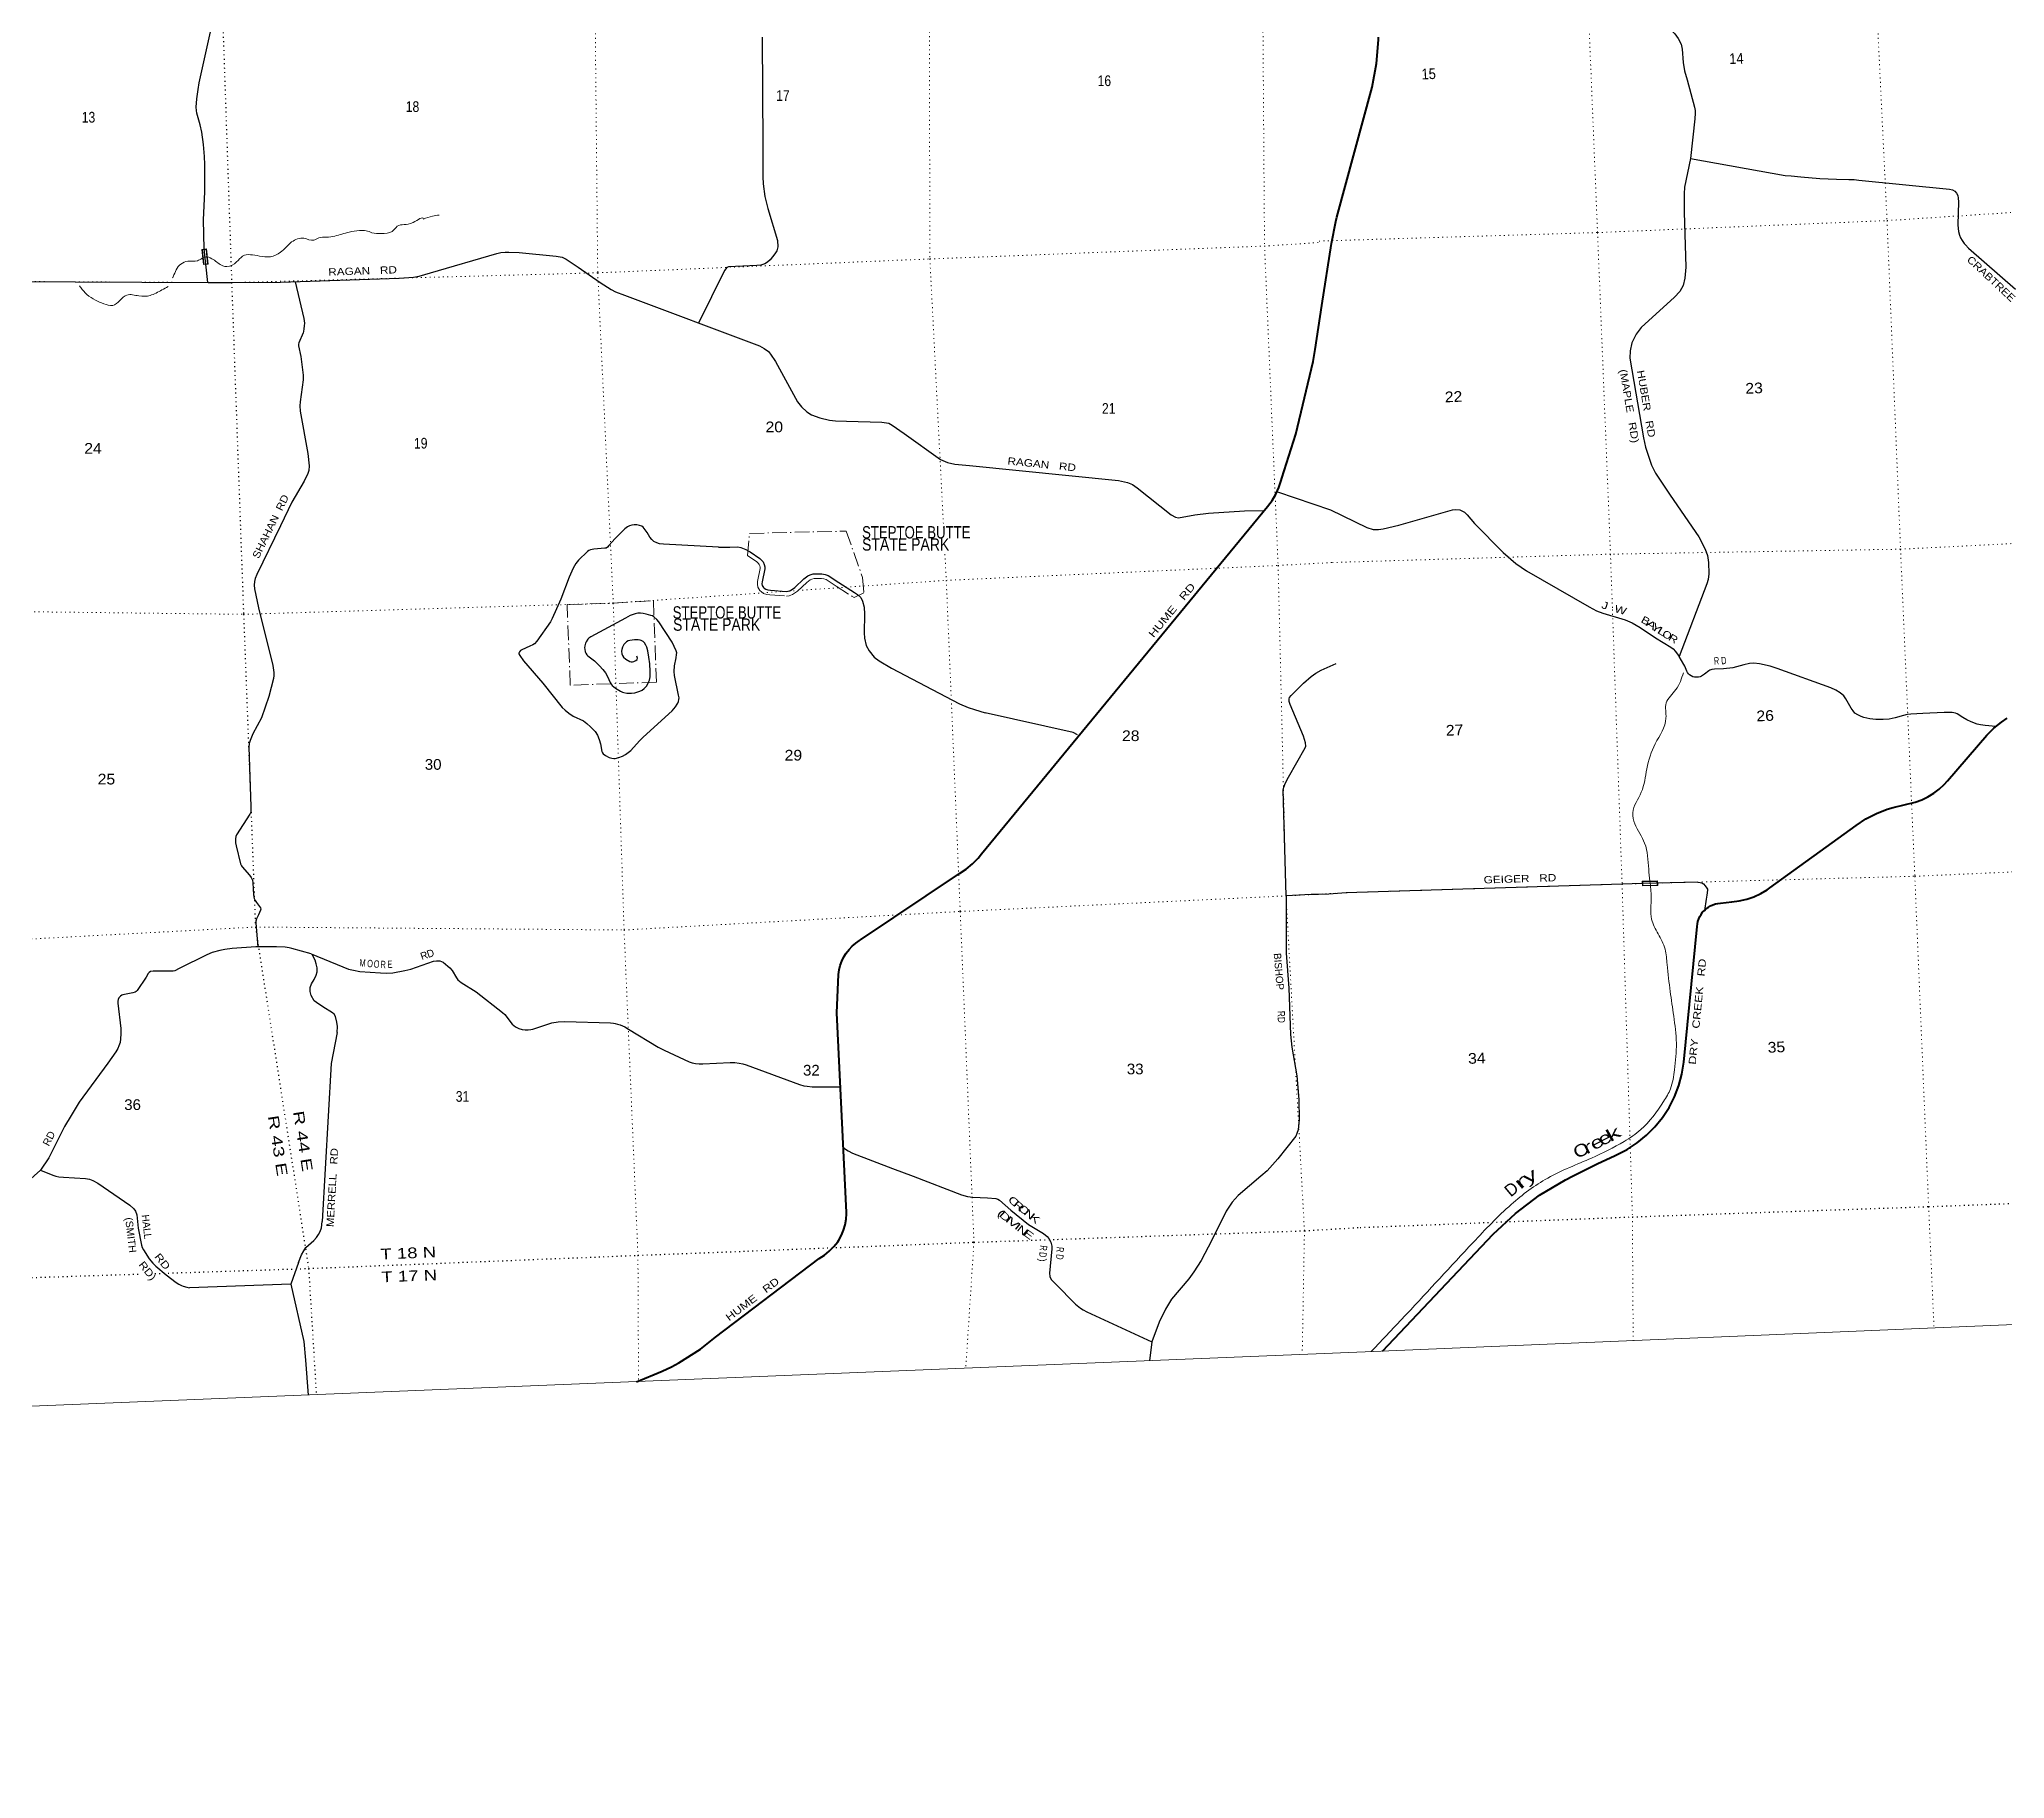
# Model space of a CAD drawing. Header units: feet. Extents: x 745759 to 1002271, y -170898 to 32007.
# Drawn here: x 917986 to 950127, y -170898 to -142451 of the extents above; entities that cross this region are included whole.
import ezdxf
from ezdxf.enums import TextEntityAlignment as Align

# ---------------------------------------------------------------- set-up
doc = ezdxf.new("R2010")
doc.units = ezdxf.units.FT
doc.header["$LTSCALE"] = 48
doc.linetypes.add('DOT_DASHED', pattern=[7.7, 5, -1.2, 0.3, -1.2])
doc.linetypes.add('DOTTED', pattern=[1.5, 0.3, -1.2])
for name, color, linetype, lineweight in [('26', 7, 'Continuous', 40), ('29', 7, 'Continuous', 25), ('31', 7, 'Continuous', 13), ('39', 7, 'Continuous', 13), ('4', 7, 'Continuous', 13), ('44', 7, 'DOT_DASHED', 13), ('6', 7, 'DOTTED', 25), ('7', 7, 'DOTTED', 13)]:
    doc.layers.add(name, color=color, linetype=linetype, lineweight=lineweight)
for name, color, linetype in [('27', 7, 'Continuous'), ('30', 7, 'Continuous'), ('41', 7, 'Continuous')]:
    doc.layers.add(name, color=color, linetype=linetype)

msp = doc.modelspace()

# ---------------------------------------------------------------- linework, layer by layer
at = {"layer": '26'}
for points in [[(938962.15, -146805.54), (939119.02, -145788.25), (939188.94, -145433.14), (939207.69, -145361.92), (939785.01, -143231.68), (939856.26, -142847.24), (939886.93, -142457.46), (939887.76, -142417.84)], [(927753.36, -164406.49), (928170.45, -164233.69), (928322.11, -164163.8), (928446.06, -164098.03), (928796.37, -163871.11), (929043.71, -163677.66), (930738.27, -162390.49), (930824.91, -162334.1), (930905.18, -162268.97), (930978.21, -162195.8), (931043.18, -162115.39), (931061.98, -162088.54), (931104.51, -162008.79), (931138.46, -161925.04), (931163.48, -161838.19), (931179.28, -161749.2), (931185.69, -161659.05), (931185.81, -161635.76), (931030.88, -158374.38), (931056.55, -157746.33), (931066.51, -157671.61), (931084.23, -157598.34), (931109.52, -157527.33), (931142.08, -157459.35), (931181.57, -157395.14), (931227.56, -157335.42), (931279.54, -157280.83), (931336.94, -157231.97), (931399.14, -157189.38), (931413.39, -157180.9), (933033.85, -156094.42), (933143.76, -156021.79), (933245.48, -155938.08), (933337.89, -155844.19), (933395.11, -155774.76), (938072.66, -150089.8), (938144.77, -149993.7), (938206.43, -149890.6), (938256.98, -149781.61), (938295.87, -149667.94), (938306.87, -149626.31), (938536.24, -148907), (938817.87, -147720.28), (938852.19, -147522.79), (938962.15, -146805.54)], [(939952.15, -163903.08), (941762.34, -161991.07), (942125.33, -161653.89), (942521.58, -161356.5), (942946.74, -161102.17), (943059.47, -161044.43), (943464.25, -160840.01), (943757.43, -160703.19), (943777.29, -160694.49), (943951.94, -160605.6), (944116.34, -160498.94), (944268.69, -160375.68), (944407.33, -160237.18), (944530.72, -160084.93), (944637.53, -159920.63), (944726.57, -159746.06), (944796.88, -159563.14), (944847.69, -159373.87), (944878.43, -159180.33), (945097.88, -156960.08), (945102.25, -156918.18), (945110.98, -156876.96), (945123.97, -156836.89), (945141.08, -156798.39), (945162.11, -156761.89), (945186.85, -156727.79), (945215.02, -156696.46), (945246.3, -156668.25), (945280.37, -156643.46), (945316.83, -156622.37), (945355.31, -156605.21), (945395.36, -156592.16), (945436.56, -156583.37), (945478.46, -156578.93), (945480.39, -156578.84), (945664.69, -156555.33), (945787.2, -156541.05), (945907.54, -156514.05), (946024.4, -156474.62), (946136.5, -156423.19), (946242.61, -156360.32), (946285.11, -156330.67), (947697.6, -155308.96), (947857.91, -155202.25), (948028.49, -155112.88), (948207.47, -155041.83), (948303.47, -155012.33), (948665.22, -154925.43), (948770.42, -154888.43), (948871.18, -154840.65), (948966.39, -154782.59), (949055.01, -154714.9), (949136.07, -154638.31), (949191.3, -154575.63), (949836.33, -153831.65), (949949.33, -153718.85), (950073.5, -153618.49), (950169.59, -153554.22)]]:
    msp.add_lwpolyline(points, dxfattribs=at)
at = {"layer": '29'}
for p, q in [((944986.35, -144401.06), (946537.9, -144676.34)), ((947743.63, -144756.59), (949225.91, -144900.67)), ((920739.79, -146426.58), (920708.44, -146130.05)), ((927554.63, -146636.87), (929764.45, -147464.89)), ((933195.22, -149420.74), (935632.27, -149668.65)), ((938233.16, -149851.25), (939103.68, -150145.37)), ((929090.45, -150759.25), (928195.48, -150708.32)), ((927862.42, -153861.8), (928333.57, -153432.14)), ((945108.59, -156237.17), (944199.93, -156258.77)), ((922100.19, -162811.56), (920443.92, -162867.36))]:
    msp.add_line(p, q, dxfattribs=at)
for points in [[(943913.46, -141799.91), (944069.09, -141869.97), (944153.57, -141923.35), (944678.24, -142305.94), (944731.6, -142359.32), (944784.95, -142439.4), (944833.86, -142528.37), (944851.65, -142612.9), (944869.43, -142830.88), (944891.66, -142968.79), (944936.13, -143111.15), (945056.18, -143560.46), (945065.07, -143617.19), (945067.3, -143657.23), (945060.63, -143751.76), (944986.35, -144401.06)], [(920708.44, -146130.05), (920680.93, -145878.11), (920670.6, -145400.85), (920690.05, -144943.64), (920690.05, -144496.16), (920685.79, -144365.44), (920671.2, -144173.32), (920641.43, -143970.86), (920615.29, -143852.3), (920563.65, -143659.58), (920555.74, -143615.19), (920553.31, -143561.68), (920563.65, -143426.11), (920583.69, -143273.49), (920602.54, -143163.46), (920787.28, -142326.87)], [(929805.91, -142417.49), (929815.63, -144187.93)], [(929815.63, -144187.93), (929819.31, -144697.43), (929822.95, -144815.37), (929853.34, -145023.3), (929897.09, -145217.86), (930057.52, -145743.16), (930062.38, -145845.3), (930046.58, -145909.74), (930013.77, -145962.03), (929935.98, -146059.31), (929893.45, -146097), (929848.48, -146122.54), (929784.06, -146145.64), (929717.22, -146151.72), (929255.37, -146171.17), (929229.85, -146184.55), (929192.18, -146234.4), (928766.55, -147090.98)], [(944986.35, -144401.06), (944889.45, -144867.26), (944885, -144976.25), (944885, -145278.76), (944911.68, -146177.39), (944898.34, -146359.79), (944867.22, -146479.9), (944813.86, -146573.33), (944724.94, -146666.74), (944182.48, -147165), (944098, -147273.99), (944031.31, -147414.12), (944000.18, -147545.36), (943995.74, -147663.25), (944218.05, -148971.16), (944253.62, -149122.41), (944351.44, -149416.02)], [(946537.9, -144676.34), (946636.31, -144684.72), (946795.21, -144700.01), (947103.84, -144727.52), (947378.85, -144739.75), (947577.47, -144742.81), (947663.03, -144745.87), (947743.63, -144756.59)], [(949225.91, -144900.67), (949271.86, -144914.77), (949310.06, -144936.94), (949339.09, -144966.74), (949358.95, -145007.26), (949368.12, -145047.76), (949371.17, -145108.15), (949358.95, -145484.2), (949363.52, -145545.34), (949371.17, -145594.26), (949386.44, -145655.4), (949404.78, -145695.15), (949430.75, -145742.54), (949462.84, -145789.93), (949484.22, -145814.38), (949536.18, -145866.36), (950306.21, -146535.91)], [(923868.71, -146357), (924106.51, -146343.26), (924197.67, -146325.02), (924383.62, -146270.3), (925466.54, -145952.93), (925535.81, -145939.55), (925603.88, -145932.25), (925662.21, -145929.83), (925832.37, -145939.55), (926440.07, -145997.92), (926533.66, -146016.16), (926577.41, -146033.18), (926600.5, -146046.56), (926799.82, -146177.89), (927159.58, -146430.81), (927339.46, -146542.68), (927409.96, -146579.16), (927554.63, -146636.87)], [(917487.85, -146410.39), (920746.43, -146427.21), (921130.93, -146430.23)], [(921130.93, -146430.23), (921928.78, -146424.77), (923868.71, -146357)], [(922170.02, -146416.34), (922312.75, -147016.08), (922320.51, -147093.69), (922317.41, -147137.15), (922313.53, -147186.83), (922305.78, -147230.3), (922300.34, -147252.05), (922230.52, -147416.6), (922225.09, -147436.77), (922225.86, -147463.18), (922263.1, -147637.06), (922270.09, -147680.51), (922301.9, -147942.87), (922300.34, -148022.07), (922250.68, -148382.24), (922246.05, -148444.32), (922250.68, -148531.27), (922374.82, -149226.77), (922398.86, -149428.27), (922395.53, -149502.96), (922377.69, -149552.95), (922318.98, -149678.52), (922114.14, -150021.63), (921927.94, -150406.63), (921543.14, -151201.49), (921516.76, -151271.34), (921507.45, -151317.92), (921501.25, -151376.91), (921505.9, -151437.46), (921567.96, -151747.95), (921803.81, -152691.84), (921820.89, -152805.18), (921820.89, -152854.86), (921816.22, -152902.98), (921741.75, -153201.05), (921617.61, -153548.8)], [(929764.45, -147464.89), (929838.31, -147505.73), (929911.24, -147559.23), (929945.27, -147603.01), (930023.05, -147719.74), (930382.81, -148381.24), (930450.87, -148463.93), (930538.38, -148541.75), (930616.17, -148590.39), (930752.29, -148639.03), (930907.86, -148677.94), (931005.09, -148692.54), (931184.97, -148697.4), (931763.5, -148711.99), (931880.18, -148731.45), (931933.65, -148760.63), (932128.12, -148896.82), (932726.09, -149324.85), (932837.91, -149373.49), (932959.45, -149397.81), (933195.22, -149420.74)], [(944351.44, -149416.02), (944418.13, -149547.26), (944653.78, -149905.38), (945125.1, -150590.48), (945227.36, -150788.44), (945267.38, -150892.98), (945285.16, -151008.65), (945289.61, -151193.27), (945276.27, -151284.47), (945258.49, -151355.65), (944803.59, -152545.92)], [(935632.27, -149668.65), (935781.61, -149701.8), (935864.26, -149730.99), (935937.18, -149784.49), (936496.26, -150227.11), (936564.32, -150266.02), (936617.8, -150275.75), (936880.33, -150227.11), (937103.96, -150202.79), (937697.08, -150163.88), (938019.29, -150154.67)], [(928195.48, -150708.32), (928126.28, -150700.08), (928082.06, -150688.45), (928037.84, -150665.93), (928001.38, -150632.56), (927971.12, -150592.97), (927926.9, -150514.59), (927879.58, -150450.16), (927858.64, -150427.65), (927837.69, -150412.9), (927800.45, -150400.48), (927760.11, -150392.72), (927715.89, -150390.4), (927677.87, -150395.83), (927637.53, -150408.24), (927604.95, -150425.32), (927560.73, -150458.7), (927405.57, -150613.93), (927300.07, -150731.91), (927276.78, -150758.29), (927256.61, -150770.71), (927231.8, -150775.38), (927051.81, -150787.8), (927000.6, -150800.21), (926971.12, -150812.63), (926952.51, -150825.05), (926802.78, -150971.74), (926760.12, -151023.75), (926714.34, -151102.14), (926648.4, -151247.29), (926511.86, -151607.43), (926375.32, -151924.11), (926346.61, -151979.21), (926120.86, -152296.67), (926085.18, -152337.02), (926057.25, -152355.65), (926009.15, -152377.39), (925878.82, -152433.28), (925855.55, -152448.79), (925840.03, -152465.87), (925827.62, -152489.15), (925829.17, -152501.58), (925843.13, -152529.51), (925903.64, -152613.35), (926220.17, -152979.7), (926536.69, -153377.1), (926584.2, -153424.48)], [(939103.68, -150145.37), (939693.88, -150432.55), (939800.59, -150465.92), (939885.07, -150470.37), (939960.66, -150459.25), (940218.55, -150396.97), (941098.92, -150147.84), (941138.94, -150141.17), (941218.97, -150145.61), (941294.56, -150183.43), (941339.02, -150225.69), (941454.63, -150370.27), (941925.94, -150841.83), (942134.92, -151026.45), (942308.33, -151144.34), (943330.98, -151731.57), (943451.03, -151800.52), (943553.3, -151838.34), (943917.9, -151945.1), (944033.5, -151996.26), (944166.89, -152069.67), (944415.89, -152238.72), (944664.88, -152389.97), (944702.68, -152420), (944742.7, -152462.26), (944803.59, -152545.92)], [(929090.45, -150759.25), (929277.55, -150754.42), (929410.22, -150753.65), (929457.53, -150760.63), (929537.45, -150794.01), (929612.69, -150835.15), (929767.85, -150940.71), (929803.55, -150974.86), (929822.16, -150998.15), (929842.34, -151041.61), (929848.53, -151077.31), (929848.54, -151113.02), (929805.09, -151325.69), (929803.55, -151355.19), (929808.97, -151382.34), (929829.91, -151418.83), (929840.78, -151428.15), (929864.83, -151444.44), (929899.74, -151456.09), (929941.63, -151462.29), (930202.29, -151480.92), (930234.1, -151478.59), (930268.24, -151466.17), (930338.83, -151418.83), (930487.78, -151276.01), (930552.95, -151226.33), (930594.07, -151208.48), (930642.94, -151195.29), (930692.59, -151192.18), (930782.58, -151192.18), (930835.34, -151201.5), (930884.99, -151220.13), (931058.77, -151331.9), (931316.33, -151496.44), (931366.75, -151528.26), (931417.96, -151579.48), (931449.77, -151642.36), (931476.14, -151737.05), (931480.8, -151853.48), (931476.14, -152159.29), (931480.8, -152244.67), (931507.17, -152364.2), (931555.27, -152449.58), (931640.61, -152553.58), (931722.84, -152617.23), (931921.45, -152735.21), (933032.38, -153318.89), (933176.67, -153379.43), (933280.63, -153412.03), (933455.97, -153463.88)], [(928333.57, -153432.14), (928390.06, -153368.57), (928419.54, -153325.11), (928425.75, -153309.58), (928438.16, -153278.54), (928445.92, -153247.49), (928447.47, -153219.55), (928440.48, -153176.85), (928375.31, -152857.07), (928368.34, -152789.55), (928372.22, -152698.73), (928400.14, -152568.34), (928408.68, -152513.23), (928409.45, -152486.06), (928400.14, -152450.36), (928334.97, -152310.65), (928114.65, -151975.34), (928085.18, -151941.18), (928033.97, -151897.73), (928012.25, -151882.19), (927987.43, -151872.88), (927909.84, -151851.16), (927858.65, -151841.83), (927816.76, -151838.73), (927774.86, -151837.18), (927729.86, -151844.95), (927678.66, -151862.01), (927647.63, -151875.99), (927571.6, -151916.35), (927006.82, -152220.61), (926975.02, -152243.11), (926956.4, -152263.29), (926929.24, -152304.44), (926917.61, -152328.49), (926905.2, -152368.85), (926903.65, -152403), (926904.42, -152425.52), (926911.41, -152468.2), (926920.72, -152491.49), (926940.89, -152519.43), (926954.85, -152534.95), (927062.68, -152614.91), (927109.24, -152656.81), (927149.57, -152695.63), (927200.78, -152756.16), (927242.66, -152813.61), (927276.81, -152869.48), (927320.24, -152968.84), (927335.77, -152996.77), (927355.94, -153020.06), (927407.13, -153061.98), (927487.83, -153113.2), (927521.96, -153127.17), (927543.67, -153133.39), (927596.44, -153142.69), (927633.67, -153145.79), (927672.46, -153144.24), (927723.65, -153136.49), (927807.45, -153110.09), (927845.47, -153093.79), (927878.81, -153068.19), (927919.94, -153022.38), (927950.18, -152965.74), (927962.39, -152931.81), (927974.03, -152876.7), (927978.11, -152788.77), (927970.38, -152666.12), (927956.39, -152555.92), (927934.69, -152453.45), (927919.18, -152389.8), (927906.74, -152360.32), (927881.94, -152321.5), (927861.77, -152299.77), (927829.16, -152282.71), (927812.12, -152276.48), (927779.53, -152270.27), (927717.44, -152270.29), (927644.55, -152281.14), (927616.62, -152290.45), (927587.11, -152307.54), (927565.41, -152324.6), (927543.69, -152350.99), (927521.95, -152394.47), (927512.66, -152430.16), (927508.01, -152459.66), (927512.64, -152503.14), (927520.42, -152529.51), (927539.04, -152554.35), (927577.8, -152586.96), (927642.99, -152624.21), (927666.27, -152630.42), (927686.41, -152630.43), (927709.71, -152625.76), (927739.17, -152611.8), (927762.47, -152593.16), (927767.09, -152571.44), (927757.79, -152537.29)], [(938374, -156459.7), (938329.09, -154731.14), (938338.82, -154680.06), (938367.99, -154611.96), (938416.6, -154517.13), (938688.85, -154040.46), (938699.78, -154010.05), (938694.92, -153954.12), (938659.68, -153845.9), (938439.69, -153329.1), (938426.32, -153281.68), (938426.31, -153235.46), (938432.4, -153217.23), (938455.49, -153184.4), (938659.68, -152980.11), (938786.07, -152873.09), (938863.87, -152814.74), (938946.5, -152770.95), (939195.75, -152659.14)], [(945681.96, -152729.74), (945528.57, -152748.65), (945379.62, -152753.1), (945337.38, -152759.21), (945307.37, -152769.22), (945288.47, -152779.79), (945217.33, -152833.18), (945170.64, -152864.87), (945148.41, -152875.44), (945119.51, -152883.77), (945086.16, -152884.34), (945052.82, -152881.55), (945028.36, -152875.44), (944998.35, -152862.64), (944975.01, -152844.3), (944953.88, -152825.94), (944937.21, -152805.92), (944928.32, -152784.24), (944896.08, -152702.49), (944881.64, -152673.03), (944803.59, -152545.92)], [(949981.1, -153689.19), (949808.13, -153673.98), (949732.54, -153663.96), (949674.74, -153649.51), (949576.92, -153615.02), (949510.22, -153582.78), (949443.53, -153543.84), (949350.16, -153481.56), (949321.26, -153469.34), (949267.9, -153462.66), (949136.73, -153459.32), (948785.48, -153477.11), (948594.29, -153486.01), (948534.26, -153491.58), (948474.24, -153508.25), (948336.4, -153548.29), (948236.36, -153567.21), (948140.76, -153574.98), (948020.72, -153572.77), (947922.9, -153561.64), (947820.64, -153541.63), (947780.61, -153526.05), (947725.04, -153499.37), (947678.36, -153469.34), (947647.23, -153432.64), (947616.1, -153388.14), (947531.62, -153236.89), (947496.06, -153187.97), (947433.8, -153139.02), (947364.89, -153095.65), (947282.63, -153058.94), (946406.71, -152740.88), (946291.11, -152703.05), (946115.48, -152665.25), (946024.33, -152654.11), (945953.19, -152658.58), (945859.81, -152680.81), (945681.96, -152729.74)], [(921617.61, -153548.8), (921476.43, -153811.17), (921431.44, -153916.74), (921419.02, -153966.42), (921414.37, -154028.52), (921445.4, -154997.26), (921443.08, -155079.53), (921436.87, -155102.82), (921426.78, -155121.45), (921209.55, -155463), (921197.14, -155490.94), (921192.48, -155525.1), (921195.59, -155593.41), (921203.34, -155643.08), (921278.6, -155933.4), (921292.57, -155970.66), (921302.65, -155984.62), (921420.57, -156121.24), (921450.07, -156158.51), (921470.22, -156201.97), (921479.55, -156245.45), (921488.84, -156444.15), (921501.27, -156503.16), (921516.02, -156537.31), (921538.5, -156568.35), (921587.39, -156632.01), (921600.56, -156655.29), (921606.01, -156678.59), (921601.36, -156695.66), (921569.53, -156767.07), (921536.19, -156835.38), (921526.88, -156875.75), (921526.08, -156903.68), (921557.12, -157294.9)], [(926584.2, -153424.48), (926646.07, -153472.57), (926717.68, -153518.23), (926884.24, -153597.53), (926942.42, -153638.67), (927002.16, -153696.88), (927074.31, -153772.17), (927113.87, -153830.38), (927144.13, -153902.56), (927163.52, -153973.2), (927185.25, -154100.49), (927194.56, -154120.67), (927206.97, -154134.64), (927244.21, -154162.58), (927304.72, -154196.73), (927327.99, -154204.5), (927349.71, -154209.15), (927379.2, -154212.26), (927405.57, -154210.71), (927464.53, -154196.73), (927520.39, -154175), (927570.04, -154147.06), (927656.93, -154081.86), (927802.78, -153926.63), (927862.42, -153861.8)], [(934964.66, -153823.56), (934894.55, -153786.2), (933455.97, -153463.88)], [(939355.31, -156408.08), (939075.25, -156430.17), (938907.2, -156438.07), (938786.1, -156438.06), (938374, -156459.7)], [(938374, -156459.7), (938375.69, -157399.08), (938422.23, -157971.67), (938448.22, -158724.55)], [(944199.93, -156258.77), (943869.57, -156266.62), (939357.74, -156408.08)], [(945108.59, -156237.17), (945148.41, -156238.62), (945176.2, -156246.97), (945203.99, -156264.2), (945229.55, -156293.68), (945257.34, -156334.27), (945266.24, -156350.95), (945267.35, -156367.08), (945258.46, -156449.38), (945247.34, -156511.66), (945215.02, -156696.46)], [(921528.69, -157295.14), (921137.2, -157319.81), (921020.82, -157335.33), (920937.04, -157353.96), (920812.91, -157388.11), (920727.57, -157425.38), (920274.5, -157648.92), (920202.34, -157687.73), (920175.2, -157692.39), (919846.26, -157692.39), (919806.68, -157697.05), (919784.19, -157711.02), (919767.89, -157731.2), (919734.54, -157791.75), (919585.59, -158009.09), (919572.39, -158026.16), (919555.32, -158035.47), (919517.31, -158046.34), (919349.74, -158077.39), (919332.66, -158083.6), (919310.94, -158100.68), (919287.68, -158127.07), (919275.25, -158155.01), (919269.04, -158182.96), (919269.06, -158214.01), (919318.71, -158630.06), (919319.47, -158718.54), (919312.5, -158797.72), (919305.5, -158855.15), (919286.88, -158914.15), (919268.27, -158956.06), (919238.02, -159008.85), (919107.69, -159195.14), (918636, -159834.73), (918506.43, -160048.97), (918400.15, -160232.15), (918139.48, -160741.35), (918006.19, -160946.2)], [(922430.44, -157406.86), (922113.91, -157321.42), (922074.36, -157312.09), (922004.54, -157301.23), (921862.56, -157293.47), (921528.69, -157295.14)], [(922854.09, -158695.34), (922861.8, -158594.36), (922852.5, -158522.94), (922830.77, -158432.9), (922809.05, -158395.65), (922781.12, -158370.81), (922622.86, -158274.56), (922517.35, -158206.25), (922483.21, -158175.2), (922433.56, -158088.27), (922414.94, -158026.17), (922417.26, -157956.31), (922436.66, -157895.77), (922480.11, -157827.46), (922514.25, -157759.16), (922530.53, -157701.71), (922529.76, -157638.07), (922514.25, -157569.76), (922495.63, -157513.88), (922445.97, -157417.63)], [(922430.44, -157406.86), (922950.22, -157622.58), (923042.56, -157656.73), (923123.99, -157675.37), (923229.5, -157693.99), (923563.89, -157718.82), (923668.6, -157721.94), (923764.8, -157715.73), (923961.09, -157681.57), (924062.71, -157656.74), (924433.53, -157529.44), (924482.43, -157520.12), (924535.94, -157523.23), (924591.8, -157544.96), (924668.62, -157607.05), (924700.41, -157638.11), (924736.1, -157678.47), (924807.47, -157799.56), (924829.98, -157830.6), (924886.6, -157877.18), (925127.88, -158029.3), (925562.33, -158364.62), (925598.78, -158398.78), (925721.35, -158555.57), (925773.34, -158600.58), (925828.41, -158628.53), (925882.72, -158645.61), (925929.26, -158650.26), (925978.91, -158650.26), (926022.36, -158645.61), (926058.83, -158637.84), (926369.15, -158538.49), (926468.44, -158519.86), (926580.17, -158513.65), (927324.93, -158538.49), (927374.56, -158543.15), (927400.94, -158547.81), (927442.83, -158557.12), (927486.27, -158571.09), (927560.75, -158602.14), (927622.83, -158637.84), (928106.92, -158935.9), (928206.99, -158985.58), (928615.84, -159171.86), (928663.17, -159188.94), (928715.92, -159199.8), (928779.53, -159207.57), (928839.27, -159209.12), (929286.13, -159184.28), (929361.38, -159187.38), (929433.54, -159193.59), (929488.61, -159204.46), (929546.79, -159221.54), (930415.68, -159544.44), (930488.62, -159566.17), (930541.37, -159572.38), (930626.7, -159581.7), (931088.23, -159581.7)], [(922854.09, -158695.34), (922756.72, -159201.43), (922610.77, -161786.04)], [(938448.22, -158724.55), (938467.65, -158936.03), (938552.72, -159405.4), (938584.33, -159792.09), (938591.62, -160115.54), (938574.61, -160288.21), (938550.3, -160346.58), (938533.28, -160387.92), (938241.58, -160757.58), (938066.62, -160956.27), (937964.52, -161043.82), (937590.13, -161360.71), (937492.9, -161467.72), (937395.66, -161613.64), (937162.31, -162090.31), (936987.29, -162421.06), (936868.19, -162608.32), (936783.1, -162722.63), (936501.13, -163053.38), (936401.47, -163216.32), (936296.94, -163432.77), (936180.26, -163753.79), (936138.91, -164063.11)], [(931135.66, -160581.54), (931212.31, -160629.28), (931286.44, -160666.97), (931937.9, -160919.9), (932278.21, -161046.36), (933065.8, -161350.37), (933163.03, -161377.12), (933252.98, -161389.28), (933493.62, -161396.57), (933629.75, -161411.17), (933663.79, -161418.46), (933688.09, -161435.48), (933872.83, -161600.86), (934164.53, -161834.33), (934405.19, -161982.69), (934465.95, -162028.89), (934497.56, -162065.38), (934525.52, -162122.52), (934543.74, -162186.98), (934543.73, -162233.18), (934504.84, -162632.03), (934510.93, -162684.32), (934535.24, -162735.39), (934602.07, -162807.13), (934932.66, -163137.88), (935011.68, -163202.34), (935054.22, -163230.3), (935117.4, -163264.35), (936177.24, -163750.75)], [(915578.38, -163596.02), (915877.99, -163102.58), (916188.31, -162667.9), (916362.1, -162444.35), (916535.88, -162251.85), (916678.63, -162105.92), (916877.23, -161922.74), (917330.3, -161543.95), (918006.19, -160946.2)], [(918006.19, -160946.2), (918208.52, -161030.11), (918255.07, -161044.08), (918304.72, -161053.4), (918382.3, -161061.16), (918742.28, -161079.79), (918804.34, -161093.76), (918863.3, -161115.49), (918940.89, -161160.51), (919468.43, -161520.68), (919528.94, -161578.12), (919559.97, -161618.48), (919580.15, -161675.92), (919604.98, -161893.26), (919654.63, -162172.69), (919668.59, -162211.51), (919687.21, -162250.32), (919784.96, -162396.24), (919840.04, -162464.55), (919888.92, -162514.23), (920058.05, -162657.05), (920221.74, -162781.24), (920269.07, -162812.29), (920310.18, -162832.47), (920337.34, -162843.34), (920398.62, -162860.42), (920443.92, -162867.36)], [(922224.19, -162457.56), (922273.75, -162332.58), (922310.99, -162265.82), (922346.67, -162213.04), (922473.91, -162098.16), (922520.45, -162048.49), (922553.04, -162000.36), (922580.97, -161950.68), (922599.59, -161888.59), (922610.77, -161786.04)], [(922224.19, -162457.56), (922100.19, -162811.56), (922313.37, -163748.06), (922336.53, -164055.53), (922383.92, -164624.74)]]:
    msp.add_lwpolyline(points, dxfattribs=at)
at = {"layer": '31'}
for p, q in [((920645.18, -145886.64), (920719.76, -145878.76)), ((920671.44, -146135.26), (920645.18, -145886.64)), ((944200.55, -156220.97), (944450.49, -156215.41)), ((944450.49, -156215.41), (944452.15, -156290.39))]:
    msp.add_line(p, q, dxfattribs=at)
for points in [[(920678.55, -146126.46), (920653.97, -145893.75), (920712.64, -145887.55), (920737.22, -146120.26)], [(944210.02, -156287.77), (944208.72, -156228.78), (944442.67, -156223.58), (944443.97, -156282.57)]]:
    msp.add_lwpolyline(points, close=True, dxfattribs=at)
for points in [[(920719.76, -145878.76), (920746.02, -146127.38), (920671.44, -146135.26)], [(944452.15, -156290.39), (944202.21, -156295.95), (944200.55, -156220.97)]]:
    msp.add_lwpolyline(points, dxfattribs=at)
at = {"layer": '39'}
for points in [[(920732.4, -146005.92), (920828.64, -146051.89), (920986.25, -146156.11), (921053.23, -146167.4), (921211.26, -146092.18), (921310.01, -145997.29), (921584.03, -145995.81), (921763.85, -146006.36), (921930.1, -145934.83), (922112.35, -145765.86), (922313.31, -145704.96), (922473.86, -145736.49), (922554.89, -145698.8), (922683.39, -145687.32), (922817.66, -145669.56), (923052.73, -145605.21), (923220.95, -145579.96), (923329.84, -145581.41), (923425.94, -145613.64), (923579.6, -145625.3), (923757.53, -145591.58), (923840.7, -145509.45), (924100, -145446.09), (924266.93, -145390.66), (924267.02, -145392.67)], [(924267.02, -145392.67), (924416.01, -145342.03), (924526.15, -145325.29)], [(920166.55, -146354.19), (920175.56, -146333.47), (920299.77, -146126.63), (920412.72, -146081.54), (920571.57, -146072.82), (920642.19, -146034.74)], [(920641.64, -146035.13), (920683.36, -146013.09), (920732.4, -146005.92)], [(918641.19, -146483), (918665.59, -146512.12), (918763.01, -146622.91), (918906.02, -146715.66), (919039.61, -146776.55), (919185.91, -146804.65), (919418.46, -146633.55), (919612.53, -146647.54), (919797.61, -146639.72), (919991.25, -146548.89), (920092.65, -146494.91)], [(944323.43, -156216.74), (944306.06, -156021.02), (944238.6, -155598.53), (944076.85, -155280.67), (944043.47, -155102.67), (944184.57, -154764.35), (944273.6, -154381.82), (944411.75, -153971.07), (944587.81, -153552.73), (944591.8, -153304.67), (944749.86, -153086.59), (944872.61, -152809.27)], [(939767.98, -163911.73), (940344.51, -163301.48), (941433.1, -162128.32), (942057.4, -161506.22), (942653.25, -161074.73), (943371.98, -160747.05), (943901.92, -160475.98), (944175.47, -160283.15), (944547.67, -159821.26), (944661.31, -159614.04), (944727.09, -159303), (944757.69, -158868.43), (944713.51, -158424.84), (944656.91, -158022.06), (944606.87, -157582.74), (944572.55, -157332.22), (944459.76, -157080.88), (944351.4, -156839.43), (944346.88, -156480.88), (944323.43, -156216.74)]]:
    msp.add_spline(points, degree=3, dxfattribs=at)
at = {"layer": '4'}
msp.add_lwpolyline([(745759.19, 12310.89), (776820.48, 13358.05), (807880.31, 14447.96), (838938.61, 15580.58), (869995.32, 16755.93), (901050.39, 17973.99), (932103.74, 19234.78), (963155.34, 20538.27), (994205.12, 21881.75), (1002271.19, -161246.56), (970969.51, -162603.69), (939665.99, -163917.76), (908360.69, -165188.77), (877053.68, -166416.71), (845745, -167601.59), (814434.73, -168743.41), (783122.91, -169842.15), (751809.62, -170897.82)], close=True, dxfattribs=at)
msp.add_lwpolyline([(745759.19, 12310.89), (776820.48, 13358.05), (807880.31, 14447.96), (838938.61, 15580.58), (869995.32, 16755.93), (901050.39, 17973.99), (932103.74, 19234.78), (963155.34, 20538.27), (994205.12, 21881.75), (1002271.19, -161246.56), (970969.51, -162603.69), (939665.99, -163917.76), (908360.69, -165188.77), (877053.68, -166416.71), (845745, -167601.59), (814434.73, -168743.41), (783122.91, -169842.15), (751809.62, -170897.82)], close=True, dxfattribs=at)
at = {"layer": '44'}
for points in [[(929566.75, -150894.61), (929599.79, -150530.79), (931180.77, -150494.41), (931449.35, -151252.18), (931470.66, -151500.97), (931310.49, -151581.44)], [(929566.75, -150894.61), (929720.51, -150999.21), (929748.09, -151025.59), (929757.94, -151037.92), (929770.14, -151064.2), (929773.53, -151083.77), (929773.54, -151105.45), (929730.48, -151316.18), (929728.16, -151360.66), (929737.82, -151409.04), (929771.29, -151467.36), (929795.19, -151487.86), (929831.31, -151512.32), (929882.24, -151529.32), (929933.45, -151536.9), (930202.36, -151556.12), (930249.96, -151552.63), (930302.44, -151533.54), (930386.03, -151477.48), (930536.62, -151333.08), (930591.17, -151291.5), (930618.91, -151279.46), (930655.18, -151269.67), (930694.94, -151267.18), (930776.01, -151267.18), (930815.47, -151274.15), (930851.15, -151287.54), (931018.3, -151395.04), (931276.13, -151559.75), (931310.49, -151581.44)]]:
    msp.add_lwpolyline(points, dxfattribs=at)
msp.add_lwpolyline([(926617.17, -151696.84), (927370.04, -151673.41), (928028.33, -151628.38), (928077.3, -152964.9), (926669.86, -153014.98)], close=True, dxfattribs=at)
at = {"layer": '6'}
for points in [[(920017.09, -118882.19), (920067.88, -119511.25), (920308.54, -124881.77), (920531.01, -130251.03), (920751.43, -135666.75), (920948.01, -141043.16), (921130.93, -146430.23), (921325.53, -151855.1), (921519.02, -156969.56), (922389.49, -162553.39), (922516.26, -164619.38)], [(939584.25, -161882.49), (944038.58, -161709.33), (948882.61, -161541.37), (954300.2, -161333.82), (959671.08, -161164.46), (965020.74, -160967.74), (968045.4, -160832.77)], [(919875.64, -162636.01), (922389.49, -162553.39), (927775.47, -162338.14), (933270.33, -162124.34), (938675.61, -161936.5), (939581.76, -161882.49)], [(908276.61, -163106.72), (911595.2, -162837.67), (916997.87, -162730.58), (919656.17, -162643.22)]]:
    msp.add_lwpolyline(points, dxfattribs=at)
at = {"layer": '7'}
for points in [[(936198.64, -118218.95), (936483.12, -124295.79), (937136.54, -129806.26), (937759.47, -134870.21), (937983.01, -140312), (938022.2, -145826.09), (938244.8, -151056.25), (938374, -156459.7), (938675.61, -161936.5), (938638.92, -163960.14)], [(930894.82, -118433.09), (930913.67, -119063.52), (931136.65, -124444.86), (931331.47, -129827.39), (932298.29, -135165.24), (932540.08, -141319.93), (932549.63, -146042.98), (932773.59, -150434.67)], [(925445.78, -118658.62), (925482.54, -119306.89), (925705.52, -124688.23), (925913.99, -130060.1), (926886.2, -135335.22), (927063.13, -140770.93), (927117.82, -146270.25), (927371.92, -151672.45), (927549.02, -157017.43), (927775.47, -162338.14), (927785.26, -164405.19)], [(941651.92, -118642.49), (941652.08, -118645.28), (941878.75, -124071.52), (942110.25, -129418.97), (943128.89, -134736.23), (943246.52, -140201.2), (943468.51, -145611.51), (943680.36, -150871.09), (943712.13, -151776.98)], [(947764.2, -135535.15), (947944.63, -140055.33), (948202.81, -145415.79), (948423.33, -150789.89), (948656.92, -156139.27), (948882.61, -161541.37), (948971.68, -163531.62)], [(938914.25, -145750.15), (943468.51, -145611.51), (948202.81, -145415.79), (953560.38, -145067.6), (958783.65, -144680.57), (961353.99, -144633.85), (964468.39, -144712), (970001.65, -144529.94), (970198.32, -144522.14)], [(907636.13, -146932.89), (910948.12, -146591.93), (916401.85, -146406.07), (921130.93, -146430.23), (927117.82, -146270.25), (932549.63, -146042.98), (938096.5, -145828.88), (938912.01, -145773.94)], [(970424.76, -149928.29), (970169.6, -149946.5), (964682.59, -150128.68), (958932.54, -150073.72), (953756.07, -150523.33), (948423.33, -150789.89), (943680.36, -150871.09), (939130.04, -151007.59)], [(907848.46, -152312.69), (911176.58, -152007.31), (916607.16, -151798.24), (921325.53, -151855.1), (927371.92, -151672.45), (932817.69, -151299.45), (938244.8, -151056.25), (939131.4, -151007.82)], [(932795.88, -150871.8), (932817.69, -151299.45), (933046.15, -156714.83), (933270.33, -162124.34), (933136.64, -164186.42)], [(943712.13, -151776.98), (943869.57, -156266.62), (944038.58, -161709.33), (944051.26, -163736.26)], [(944452.71, -156251.11), (948656.92, -156139.27), (953956.76, -155904.29), (959293.36, -155436.03), (964865.66, -155570.81), (970309.19, -155358.17), (970653.67, -155336.78)], [(908066.9, -157731.02), (911465.48, -157422.16), (916777.54, -157222.12), (921519.02, -156969.56), (927549.02, -157017.43), (933046.15, -156714.83), (938374, -156459.7), (939355.7, -156408.47)], [(939357.74, -156408.08), (943869.57, -156266.62), (944199.52, -156257.84)]]:
    msp.add_lwpolyline(points, dxfattribs=at)

# ---------------------------------------------------------------- texts
at = {"layer": '27'}
for s, rotation, width, p in [('HUME   RD', 50.553, 1.3, (936207.5, -152246.49)), ('DRY   CREEK   RD', 84.355, 1.25, (945074.44, -159223.07)), ('HUME   RD', 37.22, 1.25, (929266.72, -163420.36))]:
    msp.add_text(s, height=120, rotation=rotation, dxfattribs=dict(at, width=width)).set_placement(p)
at = {"layer": '30'}
for s, rotation, width, p in [('RAGAN   RD', 2.001, 1.2, (922712.99, -146317.33)), ('CRABTREE', 316.989, 1.15, (949498.28, -146069.49)), ('(MAPLE   RD)', 279.647, 1.2, (943826.65, -147857.77)), ('HUBER   RD', 279.647, 1.2, (944112.58, -147873.24)), ('RAGAN   RD', 354.192, 1.2, (933814.74, -149403.35)), ('SHAHAN  RD', 63.897, 1.15, (921571.27, -150956.29)), ('J  W', 343.679, 1.3, (943522.39, -151751.67)), ('GEIGER   RD', 1.796, 1.2, (941608.15, -156257.48)), ('RD', 271.977, 0.85, (938234.89, -158342)), ('RD', 62.891, 1.05, (918140.89, -160563.03)), ('MERRELL   RD', 86.768, 1.15, (922798.71, -161878.27)), ('(SMITH', 276.517, 1.05, (919389.52, -161724.98)), ('RD', 308.88, 1.25, (919861.26, -162363.42)), ('RD)', 308.318, 1.2, (919602.38, -162494.24))]:
    msp.add_text(s, height=120, rotation=rotation, dxfattribs=dict(at, width=width)).set_placement(p)
for s, rotation, width, p in [('B', 331.174, 1.3, (944227.39, -152011.66)), ('A', 325.827, 1.5, (944317.17, -152076.64)), ('Y', 325.827, 1.5, (944395.81, -152128.8)), ('L', 328.723, 1.55, (944491.58, -152188.13)), ('O', 328.723, 1.2, (944575.24, -152242.46)), ('R', 328.723, 1.25, (944678.04, -152305.17)), ('R', 1.711, 0.65, (945416.35, -152675.64)), ('D', 4.528, 0.7, (945537.57, -152670.61)), ('M', 355.753, 0.75, (923267.59, -157616.6)), ('O', 355.753, 0.7, (923390.56, -157625.73)), ('O', 355.753, 0.7, (923497.54, -157634.41)), ('R', 358.293, 0.65, (923607.81, -157641.74)), ('E', 3.693, 0.75, (923723.59, -157638.22)), ('(', 318.165, 1.55, (933673.31, -161690.67)), ('D', 318.165, 1.55, (933737.72, -161748.33)), ('C', 318.165, 1.55, (933881.52, -161501.27)), ('R', 318.165, 1.55, (933966.01, -161576.9)), ('O', 321.327, 1.4, (934050.11, -161640.28)), ('N', 321.327, 1.45, (934140.11, -161712.32)), ('K', 321.327, 1.55, (934226.04, -161781.1)), ('I', 321.327, 1.65, (933801.66, -161797.26)), ('V', 321.327, 1.65, (933878.01, -161855.55)), ('I', 321.327, 1.65, (933950.8, -161913.24)), ('N', 321.327, 1.45, (934028.5, -161975.99)), ('E', 323.847, 1.5, (934130.1, -162047.05)), ('D', 264.431, 0.75, (934339.57, -162323.96)), ('R', 264.431, 0.75, (934347.77, -162213.92)), ('R', 264.431, 0.75, (934620.61, -162239.93)), ('D', 264.431, 0.75, (934615.25, -162358.42))]:
    msp.add_text(s, height=120, rotation=rotation, dxfattribs=dict(at, width=width)).set_placement(p, align=Align.CENTER)
for s, rotation, p in [('R', 18.947, (924296.93, -157491.75)), ('D', 18.947, (924401.36, -157456.33)), (')', 269.988, (934338.45, -162416.04))]:
    msp.add_text(s, height=120, rotation=rotation, dxfattribs=at).set_placement(p, align=Align.CENTER)
for s, rotation, p in [('BISHOP', 274.647, (938172.61, -157400.51)), ('HALL', 276.517, (919660.24, -161679.18))]:
    msp.add_text(s, height=120, rotation=rotation, dxfattribs=at).set_placement(p)
at = {"layer": '41'}
for s, rotation, width, p in [('e', 27.66, 1.4, (943538.85, -160557.49)), ('k', 29.946, 1.7, (943676.57, -160492.01)), ('C', 25.899, 1.25, (943129.05, -160763.79)), ('r', 26.521, 1.55, (943287.25, -160690.01)), ('e', 27.378, 1.4, (943407.08, -160625.51)), ('y', 32.464, 1.65, (942317.88, -161182.19)), ('r', 39.952, 2.05, (942203.13, -161273.57))]:
    msp.add_text(s, height=200, rotation=rotation, dxfattribs=dict(at, width=width)).set_placement(p)
msp.add_text('D', height=200, rotation=39.952, dxfattribs=at).set_placement((942049.75, -161394.18))
at = {"layer": '44'}
for s, width, p in [('STEPTOE BUTTE', 0.8, (932327.48, -150614.5)), ('STATE PARK', 0.85, (932153.7, -150813.22)), ('STEPTOE BUTTE', 0.8, (929230.36, -151924.78)), ('STATE PARK', 0.85, (929062.77, -152123.51))]:
    msp.add_text(s, height=201.6, dxfattribs=dict(at, width=width)).set_placement(p, align=Align.CENTER)
at = {"layer": '6'}
for s, rotation, width, p in [('R 44 E', 278.861, 1.4, (922134.43, -159989.58)), ('R 43 E', 278.861, 1.4, (921722.99, -160063.33)), ('T 18 N', 2.289, 1.3, (923565.98, -162406.29)), ('T 17 N', 2.289, 1.3, (923582.22, -162780.94))]:
    msp.add_text(s, height=175, rotation=rotation, dxfattribs=dict(at, width=width)).set_placement(p)
at = {"layer": '7'}
for s, width, p in [('14', 0.9, (945626.41, -142855.57)), ('15', 0.9, (940593.46, -143108.29)), ('23', 1.1, (945889.18, -148248.55)), ('22', 1.1, (940974.21, -148388.65)), ('26', 1.1, (946070.25, -153606.45)), ('27', 1.1, (940991.3, -153841.61)), ('34', 1.1, (941354.83, -159208)), ('35', 1.1, (946254.01, -159025.94))]:
    msp.add_text(s, height=175, rotation=2.343, dxfattribs=dict(at, width=width)).set_placement(p)
for s, width, p in [('17', 0.85, (930035.62, -143458.1)), ('16', 0.85, (935292.64, -143216.15)), ('13', 0.85, (918679.16, -143812.59)), ('18', 0.85, (923978.24, -143639.31)), ('21', 0.85, (935363.54, -148575.69)), ('20', 1.1, (929862.58, -148877.61)), ('24', 1.1, (918720.97, -149228.18)), ('19', 0.85, (924112.85, -149143.8)), ('28', 1.1, (935691.96, -153928.24)), ('30', 1.05, (924290.18, -154397.17)), ('29', 1.1, (930174.28, -154246.38)), ('25', 1.1, (918940.35, -154637.51)), ('32', 1.05, (930475.7, -159398.36)), ('33', 1.05, (935770.9, -159378.31)), ('31', 0.85, (924796.2, -159827.45)), ('36', 1.05, (919374.52, -159961.55))]:
    msp.add_text(s, height=175, dxfattribs=dict(at, width=width)).set_placement(p)

doc.saveas('drawing.dxf')
